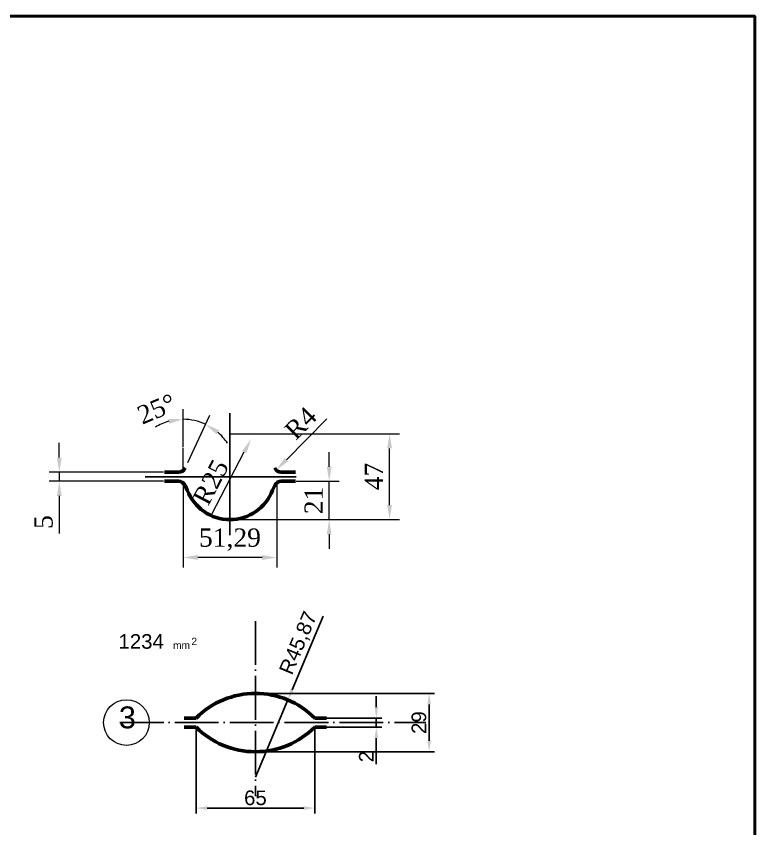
# Model space of a CAD drawing. Header units: millimetres. Extents: x 1526 to 31626, y -4643 to 9189.
# Drawn here: x 10115.9 to 10521, y 6063.4 to 6508.8 of the extents above; entities that cross this region are included whole.
import ezdxf

# ---------------------------------------------------------------- set-up
doc = ezdxf.new("R2010")
doc.units = ezdxf.units.MM
doc.linetypes.add('ACAD_ISO04W100', pattern=[30, 24, -3, 0, -3])
for name, color, linetype, lineweight in [('Quota', 3, 'Continuous', 40), ('контурная', 7, 'Continuous', 50), ('осевые', 1, 'ACAD_ISO04W100', 25), ('тонкая', 7, 'Continuous', 20), ('тонкий', 7, 'Continuous', 20)]:
    doc.layers.add(name, color=color, linetype=linetype, lineweight=lineweight)
doc.layers.add('осевая', color=4, linetype='Continuous')
doc.styles.add('s1v4', font='arial.ttf', dxfattribs={"height": 4})
doc.styles.add('s2.5v4', font='times.ttf', dxfattribs={"height": 10})
doc.styles.add('s2v4', font='arial.ttf', dxfattribs={"height": 8})
doc.styles.get("Standard").update_dxf_attribs({"font": 'arial.ttf'})
doc.dimstyles.new('s2.5v4', dxfattribs={"dimtxt": 10, "dimasz": 8, "dimexe": 5.5, "dimexo": 0.5, "dimgap": 3.5, "dimtad": 1, "dimdec": 0, "dimtxsty": 's2.5v4', "dimcen": 2.5, "dimclrd": 256, "dimclre": 1, "dimclrt": 256, "dimadec": 0, "dimazin": 0, "dimtfac": 1, "dimtdec": 0, "dimtmove": 0, "dimatfit": 3, "dimfxl": 1, "dimlwd": -1, "dimlwe": -1, "dimarcsym": 0})
doc.dimstyles.new('s2v4', dxfattribs={"dimtxt": 8, "dimasz": 6, "dimexe": 3, "dimexo": 0, "dimgap": 1.5, "dimtad": 1, "dimtxsty": 'Standard', "dimcen": 2.5, "dimadec": 0, "dimazin": 0, "dimtfac": 1, "dimtmove": 0, "dimatfit": 3, "dimfxl": 1, "dimarcsym": 0})

# ---------------------------------------------------------------- blocks, each defined once
blk = doc.blocks.new('*D747')
at = {"layer": 'Defpoints', "color": 0, "transparency": 16777216}
for p in [(10214.6, 6119.08), (10279.6, 6119.08), (10214.6, 6074.7)]:
    blk.add_point(p, dxfattribs=at)
at = {"layer": 'тонкая', "color": 0, "lineweight": -2, "transparency": 16777216}
for p, q in [((10214.6, 6119.08), (10214.6, 6071.7)), ((10279.6, 6119.08), (10279.6, 6071.7)), ((10273.6, 6074.7), (10220.6, 6074.7))]:
    blk.add_line(p, q, dxfattribs=at)
at = {"layer": 'тонкая', "color": 0, "transparency": 16777216}
for points in [[(10220.6, 6075.7), (10220.6, 6073.7), (10214.6, 6074.7)], [(10273.6, 6075.7), (10273.6, 6073.7), (10279.6, 6074.7)]]:
    blk.add_solid(points, dxfattribs=at)
at = {"layer": 'тонкая', "color": 0, "transparency": 16777216, "insert": (10247.1, 6080.28), "char_height": 8, "attachment_point": 5}
blk.add_mtext('65', dxfattribs=at)
blk = doc.blocks.new('*D748')
at = {"layer": 'Defpoints', "color": 0, "transparency": 16777216}
for p in [(10264.89, 6133.99), (10247.1, 6091.71)]:
    blk.add_point(p, dxfattribs=at)
at = {"layer": 'тонкая', "color": 0, "lineweight": -2, "transparency": 16777216}
for p, q in [((10284.22, 6179.93), (10267.21, 6139.52)), ((10247.1, 6091.71), (10264.89, 6133.99))]:
    blk.add_line(p, q, dxfattribs=at)
at = {"layer": 'тонкая', "color": 0, "transparency": 16777216}
blk.add_solid([(10266.29, 6139.9), (10268.14, 6139.13), (10264.89, 6133.99)], dxfattribs=at)
at = {"layer": 'тонкая', "color": 0, "transparency": 16777216, "insert": (10271.1, 6165.02), "char_height": 8, "attachment_point": 5, "rotation": 67.1829}
blk.add_mtext('R45,87', dxfattribs=at)
blk = doc.blocks.new('*D749')
at = {"layer": 'Defpoints', "color": 0, "transparency": 16777216}
for p in [(10286.09, 6124.08), (10286.09, 6119.08), (10313.41, 6119.08)]:
    blk.add_point(p, dxfattribs=at)
at = {"layer": 'тонкая', "color": 0, "lineweight": -2, "transparency": 16777216}
for p, q in [((10313.41, 6130.08), (10313.41, 6136.08)), ((10286.09, 6124.08), (10316.41, 6124.08)), ((10313.41, 6124.08), (10313.41, 6119.08)), ((10286.09, 6119.08), (10316.41, 6119.08)), ((10313.41, 6113.08), (10313.41, 6098.78))]:
    blk.add_line(p, q, dxfattribs=at)
at = {"layer": 'тонкая', "color": 0, "transparency": 16777216}
for points in [[(10312.41, 6130.08), (10314.41, 6130.08), (10313.41, 6124.08)], [(10312.41, 6113.08), (10314.41, 6113.08), (10313.41, 6119.08)]]:
    blk.add_solid(points, dxfattribs=at)
at = {"layer": 'тонкая', "color": 0, "transparency": 16777216, "insert": (10307.9, 6102.93), "char_height": 8, "attachment_point": 5, "rotation": 90}
blk.add_mtext('2', dxfattribs=at)
blk = doc.blocks.new('*D750')
at = {"layer": 'Defpoints', "color": 0, "transparency": 16777216}
for p in [(10247.1, 6137.58), (10247.1, 6105.58), (10342.39, 6105.58)]:
    blk.add_point(p, dxfattribs=at)
at = {"layer": 'тонкая', "color": 0, "lineweight": -2, "transparency": 16777216}
for p, q in [((10247.1, 6137.58), (10345.39, 6137.58)), ((10342.39, 6131.58), (10342.39, 6111.58)), ((10247.1, 6105.58), (10345.39, 6105.58))]:
    blk.add_line(p, q, dxfattribs=at)
at = {"layer": 'тонкая', "color": 0, "transparency": 16777216}
for points in [[(10341.39, 6131.58), (10343.39, 6131.58), (10342.39, 6137.58)], [(10341.39, 6111.58), (10343.39, 6111.58), (10342.39, 6105.58)]]:
    blk.add_solid(points, dxfattribs=at)
at = {"layer": 'тонкая', "color": 0, "transparency": 16777216, "insert": (10336.81, 6121.58), "char_height": 8, "attachment_point": 5, "rotation": 90}
blk.add_mtext('29', dxfattribs=at)
blk = doc.blocks.new('*D751')
at = {"layer": 'Defpoints', "color": 0, "transparency": 16777216}
for p in [(10207.48, 6253.87), (10258.76, 6253.87), (10207.48, 6212.1)]:
    blk.add_point(p, dxfattribs=at)
at = {"layer": 'тонкая', "color": 1, "transparency": 16777216}
for p, q in [((10207.48, 6253.37), (10207.48, 6206.6)), ((10258.76, 6253.37), (10258.76, 6206.6))]:
    blk.add_line(p, q, dxfattribs=at)
at = {"layer": 'тонкая', "transparency": 16777216}
blk.add_line((10250.76, 6212.1), (10215.48, 6212.1), dxfattribs=at)
for points in [[(10215.48, 6213.43), (10215.48, 6210.76), (10207.48, 6212.1)], [(10250.76, 6213.43), (10250.76, 6210.76), (10258.76, 6212.1)]]:
    blk.add_solid(points, dxfattribs=at)
at = {"layer": 'тонкая', "transparency": 16777216, "insert": (10233.12, 6221.82), "char_height": 10, "attachment_point": 5, "style": 's2.5v4'}
blk.add_mtext('51,29', dxfattribs=at)
blk = doc.blocks.new('*D752')
at = {"layer": 'Defpoints', "color": 0, "transparency": 16777216}
for p in [(10269.03, 6253.87), (10287.54, 6253.87), (10233.12, 6232.87)]:
    blk.add_point(p, dxfattribs=at)
at = {"layer": 'тонкая', "transparency": 16777216}
for p, q in [((10287.54, 6261.87), (10287.54, 6269.87)), ((10287.54, 6232.87), (10287.54, 6253.87)), ((10287.54, 6224.87), (10287.54, 6216.87))]:
    blk.add_line(p, q, dxfattribs=at)
at = {"layer": 'тонкая', "color": 1, "transparency": 16777216}
for p, q in [((10269.53, 6253.87), (10293.04, 6253.87)), ((10233.62, 6232.87), (10293.04, 6232.87))]:
    blk.add_line(p, q, dxfattribs=at)
at = {"layer": 'тонкая', "transparency": 16777216}
for points in [[(10286.21, 6261.87), (10288.88, 6261.87), (10287.54, 6253.87)], [(10286.21, 6224.87), (10288.88, 6224.87), (10287.54, 6232.87)]]:
    blk.add_solid(points, dxfattribs=at)
at = {"layer": 'тонкая', "transparency": 16777216, "insert": (10279.04, 6243.37), "char_height": 10, "attachment_point": 5, "rotation": 90, "style": 's2.5v4'}
blk.add_mtext('21', dxfattribs=at)
blk = doc.blocks.new('*D753')
at = {"layer": 'Defpoints', "color": 0, "transparency": 16777216}
for p in [(10233.12, 6279.87), (10320.68, 6279.87), (10267.39, 6232.87)]:
    blk.add_point(p, dxfattribs=at)
at = {"layer": 'тонкая', "color": 1, "transparency": 16777216}
for p, q in [((10233.62, 6279.87), (10326.18, 6279.87)), ((10267.89, 6232.87), (10326.18, 6232.87))]:
    blk.add_line(p, q, dxfattribs=at)
at = {"layer": 'тонкая', "transparency": 16777216}
blk.add_line((10320.68, 6240.87), (10320.68, 6271.87), dxfattribs=at)
for points in [[(10319.35, 6271.87), (10322.02, 6271.87), (10320.68, 6279.87)], [(10319.35, 6240.87), (10322.02, 6240.87), (10320.68, 6232.87)]]:
    blk.add_solid(points, dxfattribs=at)
at = {"layer": 'тонкая', "transparency": 16777216, "insert": (10312.08, 6256.5), "char_height": 10, "attachment_point": 5, "rotation": 90, "style": 's2.5v4'}
blk.add_mtext('47', dxfattribs=at)
blk = doc.blocks.new('*D754')
at = {"layer": 'Defpoints', "color": 0, "transparency": 16777216}
for p in [(10244.71, 6277.02), (10233.12, 6254.87)]:
    blk.add_point(p, dxfattribs=at)
at = {"layer": 'тонкая', "transparency": 16777216}
blk.add_line((10223.2, 6235.92), (10241, 6269.93), dxfattribs=at)
blk.add_solid([(10239.82, 6270.55), (10242.18, 6269.31), (10244.71, 6277.02)], dxfattribs=at)
at = {"layer": 'тонкая', "transparency": 16777216, "insert": (10222.64, 6253.36), "char_height": 10, "attachment_point": 5, "rotation": 62.3813, "style": 's2.5v4'}
blk.add_mtext('R25', dxfattribs=at)
blk = doc.blocks.new('*D755')
at = {"layer": 'Defpoints', "color": 0, "transparency": 16777216}
for p in [(10258.5, 6260.02), (10261.31, 6262.87)]:
    blk.add_point(p, dxfattribs=at)
at = {"layer": 'тонкая', "transparency": 16777216}
blk.add_line((10286.19, 6288.15), (10264.12, 6265.72), dxfattribs=at)
blk.add_solid([(10263.17, 6266.65), (10265.07, 6264.78), (10258.5, 6260.02)], dxfattribs=at)
at = {"layer": 'тонкая', "transparency": 16777216, "insert": (10271.9, 6285.74), "char_height": 10, "attachment_point": 5, "rotation": 45.4574, "style": 's2.5v4'}
blk.add_mtext('R4', dxfattribs=at)
blk = doc.blocks.new('*D756')
at = {"layer": 'Defpoints', "color": 0, "transparency": 16777216}
for p in [(10215.79, 6286.64), (10207.48, 6272.02), (10209.74, 6263.72), (10208.55, 6261.18), (10207.48, 6258.87)]:
    blk.add_point(p, dxfattribs=at)
at = {"layer": 'тонкая', "color": 1, "transparency": 16777216}
for p, q in [((10207.48, 6272.52), (10207.48, 6293.36)), ((10209.95, 6264.18), (10222.05, 6290.12))]:
    blk.add_line(p, q, dxfattribs=at)
at = {"layer": 'тонкая', "transparency": 16777216}
for start, end in [(105.8622, 121.7244), (65, 90), (33.2756, 49.1378)]:
    blk.add_arc((10207.48, 6258.87), 28.99, start, end, dxfattribs=at)
for points in [[(10199.37, 6288.07), (10199.74, 6285.43), (10207.48, 6287.86)], [(10225.72, 6279.67), (10227.17, 6281.91), (10219.73, 6285.14)]]:
    blk.add_solid(points, dxfattribs=at)
at = {"layer": 'тонкая', "transparency": 16777216, "insert": (10192.9, 6293.5), "char_height": 10, "attachment_point": 5, "rotation": 22.8231, "style": 's2.5v4'}
blk.add_mtext('25°', dxfattribs=at)
blk = doc.blocks.new('*D757')
at = {"layer": 'Defpoints', "color": 0, "transparency": 16777216}
for p in [(10197.21, 6258.87), (10139.54, 6253.87), (10197.21, 6253.87)]:
    blk.add_point(p, dxfattribs=at)
at = {"layer": 'тонкая', "transparency": 16777216}
for p, q in [((10139.54, 6266.87), (10139.54, 6274.87)), ((10139.54, 6258.87), (10139.54, 6253.87)), ((10139.54, 6245.87), (10139.54, 6225.16))]:
    blk.add_line(p, q, dxfattribs=at)
at = {"layer": 'тонкая', "color": 1, "transparency": 16777216}
for p, q in [((10196.71, 6258.87), (10134.04, 6258.87)), ((10196.71, 6253.87), (10134.04, 6253.87))]:
    blk.add_line(p, q, dxfattribs=at)
at = {"layer": 'тонкая', "transparency": 16777216}
for points in [[(10138.21, 6266.87), (10140.87, 6266.87), (10139.54, 6258.87)], [(10138.21, 6245.87), (10140.87, 6245.87), (10139.54, 6253.87)]]:
    blk.add_solid(points, dxfattribs=at)
at = {"layer": 'тонкая', "transparency": 16777216, "insert": (10130.95, 6231.52), "char_height": 10, "attachment_point": 5, "rotation": 90, "style": 's2.5v4'}
blk.add_mtext('5', dxfattribs=at)

msp = doc.modelspace()

# ---------------------------------------------------------------- linework, layer by layer
at = {"layer": 'Quota'}
msp.add_lwpolyline([(10017.58386, 6508.83866), (10520.97396, 6508.83866), (10520.97396, 5675.69816), (10017.58386, 5675.69816)], close=True, dxfattribs=at)
at = {"layer": 'контурная'}
for p, q in [((10204.92742, 6258.86672), (10197.20788, 6258.86672)), ((10261.31046, 6258.86672), (10269.02999, 6258.86672)), ((10204.92742, 6253.86672), (10197.20788, 6253.86672)), ((10208.55265, 6251.55719), (10209.74001, 6249.01089)), ((10257.68523, 6251.55719), (10256.49787, 6249.01089)), ((10261.31046, 6253.86672), (10269.02999, 6253.86672)), ((10214.60009, 6124.07572), (10208.10886, 6124.07572)), ((10279.60009, 6124.07572), (10286.09132, 6124.07572)), ((10214.60009, 6119.07572), (10208.10886, 6119.07572)), ((10279.60009, 6119.07572), (10286.09132, 6119.07572))]:
    msp.add_line(p, q, dxfattribs=at)
for centre, radius, start, end in [((10204.92742, 6262.86672), 4, 270, 335), ((10261.31046, 6262.86672), 4, 205, 270), ((10204.92742, 6249.86672), 4, 25, 90), ((10261.31046, 6249.86672), 4, 90, 155), ((10233.11894, 6257.86672), 25, 200.7464555, 339.2535445), ((10247.10009, 6091.70535), 45.87037, 44.8855067, 135.1144933), ((10247.10009, 6151.44609), 45.87037, 224.8855067, 315.1144933)]:
    msp.add_arc(centre, radius, start, end, dxfattribs=at)
at = {"layer": 'осевая'}
for p, q in [((10233.11894, 6224.30012), (10233.11894, 6291.20708)), ((10186.67558, 6256.36672), (10269.47775, 6256.36672))]:
    msp.add_line(p, q, dxfattribs=at)
at = {"layer": 'осевые'}
for p, q in [((10247.10009, 6177.22806), (10247.10009, 6081.17391)), ((10172.79672, 6121.57572), (10340.5103, 6121.57572))]:
    msp.add_line(p, q, dxfattribs=at)
at = {"layer": 'тонкая'}
for p, q in [((10207.4757, 6258.86672), (10207.4757, 6272.01854)), ((10207.4757, 6258.86672), (10208.16846, 6260.35234)), ((10258.76218, 6258.86672), (10258.06942, 6260.35234)), ((10205.56449, 6258.86672), (10207.4757, 6258.86672)), ((10260.67339, 6258.86672), (10258.76218, 6258.86672)), ((10205.56449, 6253.86672), (10207.4757, 6253.86672)), ((10207.4757, 6253.86672), (10208.16846, 6252.3811)), ((10258.76218, 6253.86672), (10258.06942, 6252.3811)), ((10260.67339, 6253.86672), (10258.76218, 6253.86672))]:
    msp.add_line(p, q, dxfattribs=at)
msp.add_circle((10176.37725, 6121.57572), 12.53226, dxfattribs=at)

# ---------------------------------------------------------------- texts
for s, height, style, p in [('1234', 8, 's2v4', (10171.99857, 6162.06174)), ('2', 4, 's1v4', (10211.99351, 6164.10568)), ('mm', 4, 's1v4', (10201.92354, 6161.96113))]:
    msp.add_text(s, height=height, dxfattribs=dict(at, style=style)).set_placement(p)
at = {"layer": 'тонкий', "style": 's1v4'}
msp.add_text('3', height=12, dxfattribs=at).set_placement((10172.21421, 6118.42528))

# ---------------------------------------------------------------- dimensions: what is measured, and where the dimension line sits
at = {"layer": 'тонкая'}
dim = msp.add_angular_dim_2l(base=(10215.78992, 6286.63815), line1=((10207.4757, 6258.86672), (10207.4757, 6272.01854)), line2=((10208.55265, 6261.17625), (10209.74001, 6263.72255)), dimstyle='s2.5v4', override={"dimdec": 2}, dxfattribs=at)
dim.commit()
dim.dimension.update_dxf_attribs({"geometry": '*D756', "text_midpoint": (10196.23113, 6285.58634), "dimtype": 162})
for center, mpoint, picture, middle in [((10261.31046, 6262.86672), (10258.5047, 6260.0158), '*D755', (10277.95813, 6279.78235)), ((10233.11894, 6254.86672), (10244.70857, 6277.01803), '*D754', (10230.24735, 6249.37824))]:
    dim = msp.add_radius_dim(center=center, mpoint=mpoint, dimstyle='s2.5v4', override={"dimdec": 2}, dxfattribs=at)
    dim.commit()
    dim.dimension.update_dxf_attribs({"geometry": picture, "text_midpoint": middle, "dimtype": 164})
for base, p1, p2, picture, middle in [((10320.6844, 6279.86672), (10267.39127, 6232.86672), (10233.11894, 6279.86672), '*D753', (10320.6844, 6256.49727)), ((10287.54411, 6253.86672), (10233.11894, 6232.86672), (10269.02999, 6253.86672), '*D752', (10287.54411, 6243.36672))]:
    dim = msp.add_linear_dim(base=base, p1=p1, p2=p2, angle=90, dimstyle='s2.5v4', override={"dimdec": 2}, dxfattribs=at)
    dim.commit()
    dim.dimension.update_dxf_attribs({"geometry": picture, "text_midpoint": middle, "dimtype": 160})
dim = msp.add_linear_dim(base=(10139.53896, 6253.86672), p1=(10197.20788, 6258.86672), p2=(10197.20788, 6253.86672), angle=90, dimstyle='s2.5v4', override={"dimdec": 2}, dxfattribs=at)
dim.commit()
dim.dimension.update_dxf_attribs({"geometry": '*D757', "text_midpoint": (10130.95244, 6231.51524)})
dim = msp.add_linear_dim(base=(10207.4757, 6212.09521), p1=(10258.76218, 6253.86672), p2=(10207.4757, 6253.86672), dimstyle='s2.5v4', override={"dimdec": 2}, dxfattribs=at)
dim.commit()
dim.dimension.update_dxf_attribs({"geometry": '*D751', "text_midpoint": (10233.11894, 6221.82448)})
dim = msp.add_radius_dim(center=(10247.10009, 6091.70535), mpoint=(10264.88822, 6133.98623), dimstyle='s2v4', dxfattribs=at)
dim.commit()
dim.dimension.update_dxf_attribs({"geometry": '*D748', "text_midpoint": (10276.91666, 6162.5768), "dimtype": 164})
for base, p1, p2, text, picture, middle in [((10342.38961, 6105.57572), (10247.10009, 6137.57572), (10247.10009, 6105.57572), '29', '*D750', (10336.80502, 6121.57572)), ((10313.41199, 6119.07572), (10286.09132, 6124.07572), (10286.09132, 6119.07572), '2', '*D749', (10307.89562, 6102.92633))]:
    dim = msp.add_linear_dim(base=base, p1=p1, p2=p2, angle=90, text=text, dimstyle='s2v4', dxfattribs=at)
    dim.commit()
    dim.dimension.update_dxf_attribs({"geometry": picture, "text_midpoint": middle})
dim = msp.add_linear_dim(base=(10214.60009, 6074.69875), p1=(10279.60009, 6119.07572), p2=(10214.60009, 6119.07572), dimstyle='s2v4', dxfattribs=at)
dim.commit()
dim.dimension.update_dxf_attribs({"geometry": '*D747', "text_midpoint": (10247.10009, 6080.28334)})

doc.saveas('drawing.dxf')
